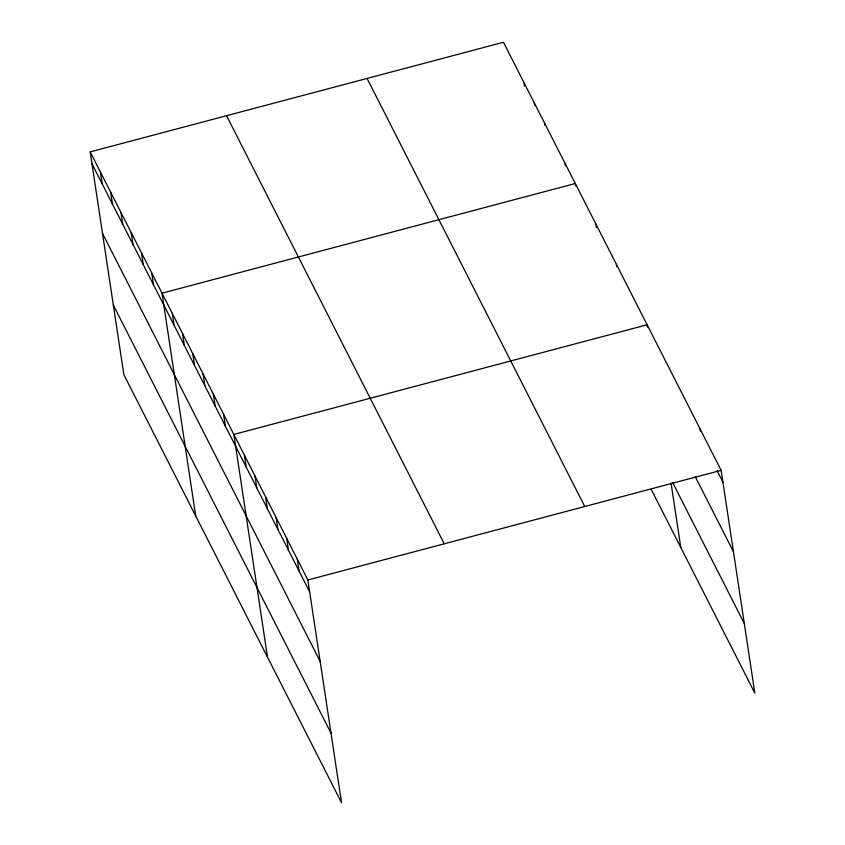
<?xml version="1.0" encoding="UTF-8"?>
<svg xmlns="http://www.w3.org/2000/svg" width="845" height="845" viewBox="0 0 845 845"><rect width="100%" height="100%" fill="white"/><g stroke="black" fill="none" stroke-linecap="round" stroke-linejoin="round"><path stroke-width="1.27" d="M90.172 151.899L307.855 579.976L341.538 802.75L123.866 374.673L90.172 151.899L503.462 42.25L721.134 470.327L754.828 693.101L651.168 489.244M307.855 579.976L721.134 470.327M717.056 470.633L722.929 482.189M695.277 476.707L733.46 551.785M672.641 482.569L744.297 623.494M367.079 78.437L584.751 506.514M226.555 115.723L444.238 543.8M91.968 163.761L309.65 591.838M102.498 233.368L320.171 661.445M113.336 305.077L331.018 733.154M699.987 428.742L700.347 431.108M647.481 327.152L647.122 324.776L233.843 434.436L267.527 657.209M671.067 483.108L680.816 547.549M616.343 264.242L616.702 266.608M595.82 223.872L596.348 227.432M575.646 185.889L575.287 183.513L162.008 293.173L195.702 515.936M565.03 163.338L565.389 165.704M544.507 122.969L544.867 125.345M534.241 102.794L534.6 105.16M523.984 82.609L524.523 86.169M297.282 559.189L299.077 571.051M286.708 538.392L288.504 550.253M276.135 517.605L277.931 529.466M265.562 496.807L267.358 508.669M254.989 476.02L256.785 487.882M244.416 455.223L246.212 467.084M223.576 414.251L225.372 426.112M213.32 394.076L215.116 405.927M203.053 373.891L204.849 385.753M192.797 353.717L194.582 365.568M182.531 333.532L184.326 345.394M172.274 313.347L174.059 325.209M151.741 272.988L153.536 284.849M141.485 252.813L143.28 264.665M131.218 232.629L133.014 244.49M120.962 212.444L122.757 224.305M110.695 192.269L112.491 204.12M100.439 172.084L102.234 183.946"/></g></svg>
